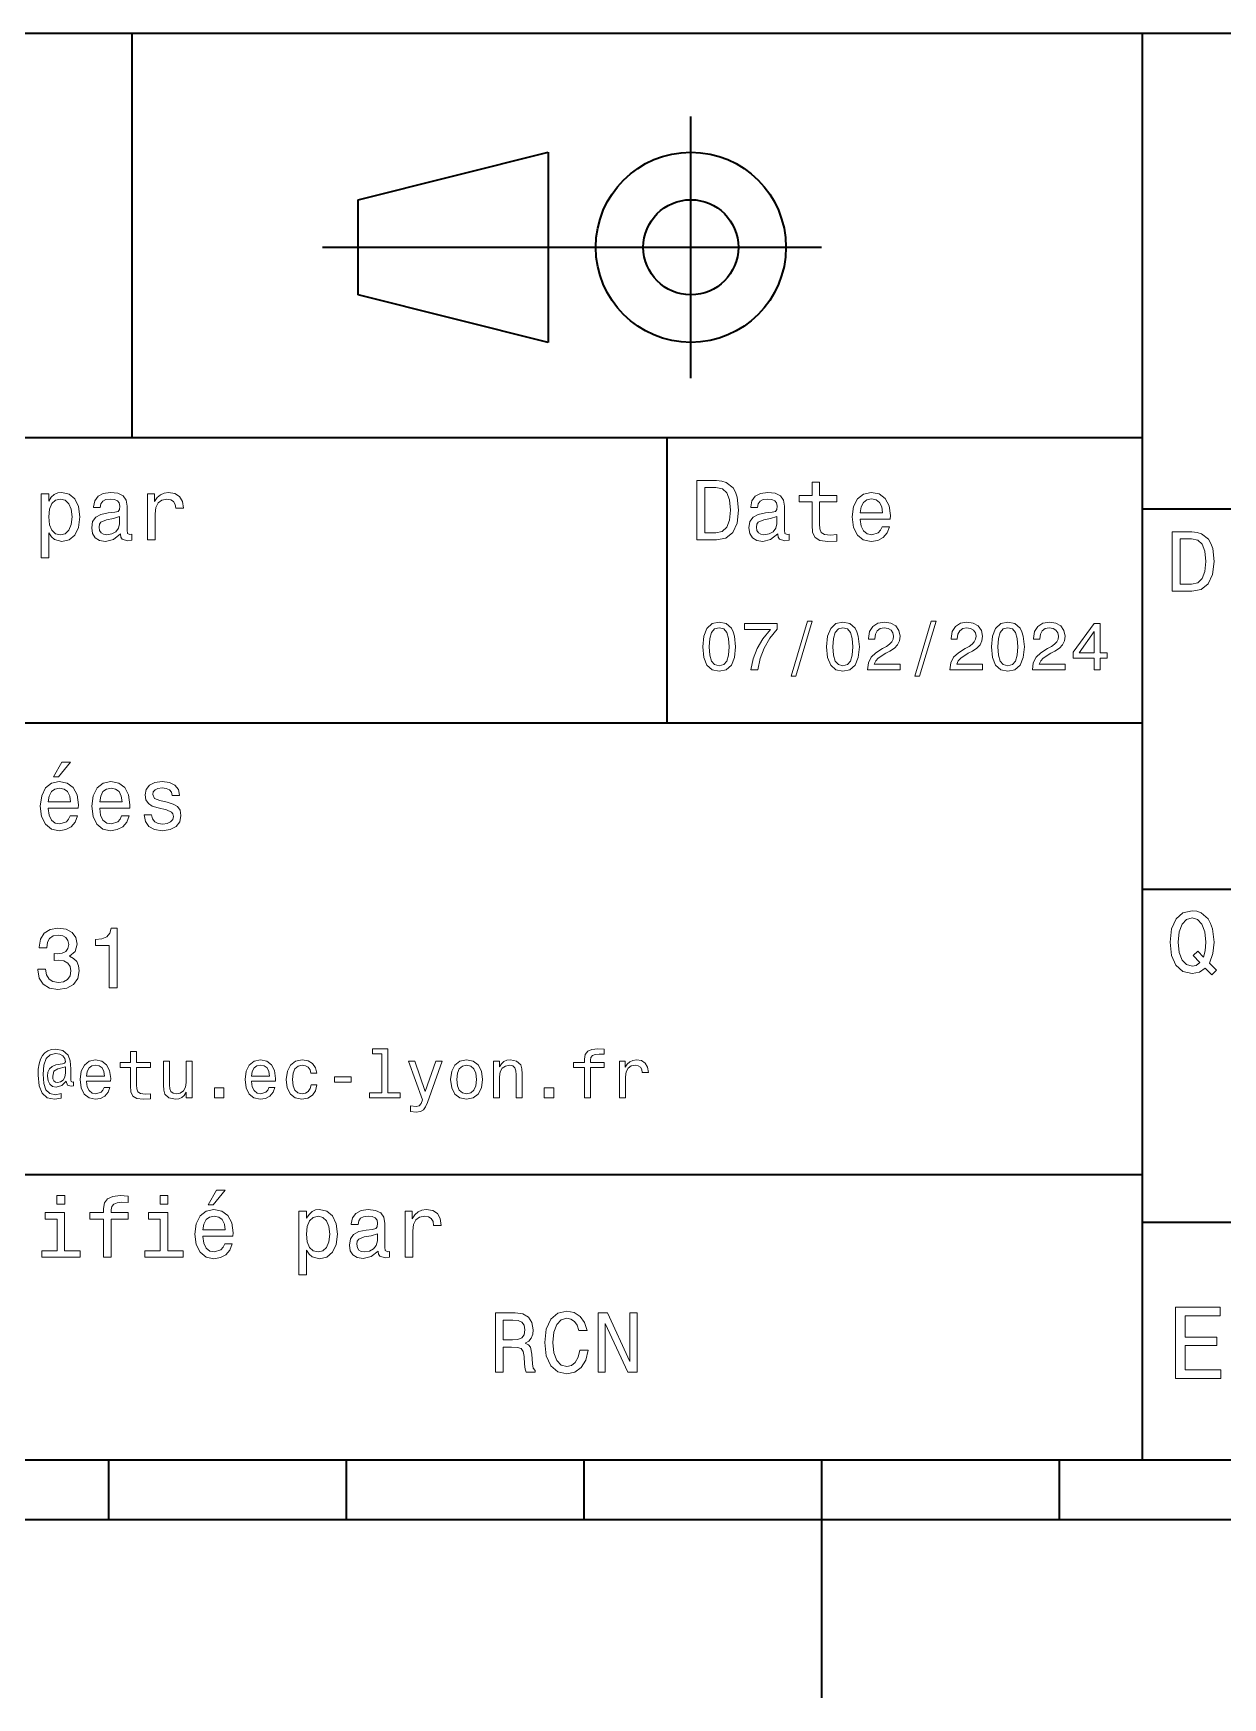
# Model space of a CAD drawing. Extents: x 0 to 297, y 0 to 210.
# Drawn here: x 115.3 to 165.4, y 0 to 70 of the extents above; entities that cross this region are included whole.
import ezdxf

# ---------------------------------------------------------------- set-up
doc = ezdxf.new("R2010")
doc.units = 0

msp = doc.modelspace()

# ---------------------------------------------------------------- linework, layer by layer
at = {"color": 7, "lineweight": 35}
for p, q in [((97, 70), (287, 70)), ((162, 10), (162, 70)), ((127.5, 61), (148.5, 61)), ((97, 53), (162, 53)), ((162, 50), (287, 50)), ((97, 41), (162, 41)), ((162, 34), (287, 34)), ((97, 22), (162, 22)), ((162, 20), (287, 20)), ((10, 10), (287, 10)), ((97, 10), (287, 10)), ((98.5, 7.5), (198.5, 7.5))]:
    msp.add_line(p, q, dxfattribs=at)
at = {"color": 7, "lineweight": 35, "ltscale": 0.425}
msp.add_line((119.5, 53), (119.5, 70), dxfattribs=at)
at = {"color": 7, "lineweight": 35, "ltscale": 0.275}
msp.add_line((143, 55.5), (143, 66.5), dxfattribs=at)
at = {"color": 7, "lineweight": 35, "ltscale": 0.206155}
for p, q in [((129, 63), (137, 65)), ((137, 57), (129, 59))]:
    msp.add_line(p, q, dxfattribs=at)
at = {"color": 7, "lineweight": 35, "ltscale": 0.2}
msp.add_line((137, 65), (137, 57), dxfattribs=at)
at = {"color": 7, "lineweight": 35, "ltscale": 0.1}
msp.add_line((129, 59), (129, 63), dxfattribs=at)
at = {"color": 7, "lineweight": 35, "ltscale": 0.3}
msp.add_line((142, 41), (142, 53), dxfattribs=at)
at = {"color": 7, "lineweight": 35, "ltscale": 0.0625}
for p, q in [((118.5, 10), (118.5, 7.5)), ((128.5, 10), (128.5, 7.5)), ((138.5, 10), (138.5, 7.5)), ((158.5, 10), (158.5, 7.5))]:
    msp.add_line(p, q, dxfattribs=at)
at = {"color": 7, "lineweight": 35, "ltscale": 0.25}
msp.add_line((148.5, 10), (148.5, 0), dxfattribs=at)
at = {"color": 7, "lineweight": 13}
for points in [[(144.080688, 51.190563), (143.248566, 51.190563), (143.248566, 48.690563), (144.080688, 48.690563), (144.473343, 48.769814), (144.765137, 49.011169), (144.945251, 49.40382), (145.010086, 49.940563), (144.952454, 50.488113), (144.880402, 50.70425), (144.779541, 50.877163), (144.487747, 51.111313), (144.296829, 51.168949)], [(148.100861, 50.289986), (148.100861, 49.320965), (148.122482, 49.007565), (148.223343, 48.791428), (148.425079, 48.665348), (148.767288, 48.62212), (149.141937, 48.640129), (149.141937, 48.913906), (148.868149, 48.892292), (148.619598, 48.921112), (148.486313, 49.011169), (148.42868, 49.162464), (148.417862, 49.375), (148.417862, 50.289986), (149.141937, 50.289986), (149.141937, 50.560158), (148.417862, 50.560158), (148.417862, 51.125721), (148.100861, 51.125721), (148.100861, 50.560158), (147.553314, 50.560158), (147.553314, 50.289986)], [(115.986313, 50.326012), (115.986313, 50.625), (115.669312, 50.625), (115.669312, 47.941284), (115.986313, 47.941284), (115.986313, 48.98595), (116.097984, 48.816643), (116.22406, 48.704971), (116.541069, 48.62212), (116.843658, 48.690563), (117.081413, 48.895893), (117.236313, 49.2201), (117.293945, 49.659584), (117.236313, 50.095463), (117.081413, 50.41967), (116.843658, 50.621399), (116.541069, 50.693443), (116.368156, 50.671829), (116.220459, 50.603386), (116.094383, 50.488113)], [(116.48703, 48.9067), (116.274498, 48.953533), (116.119598, 49.097622), (116.022339, 49.331772), (115.989914, 49.659584), (116.022339, 49.983791), (116.119598, 50.217941), (116.274498, 50.358429), (116.48703, 50.408863), (116.681557, 50.358429), (116.836456, 50.21434), (116.933716, 49.98019), (116.969742, 49.659584), (116.933716, 49.335377), (116.836456, 49.097622), (116.681557, 48.953533)], [(119.005043, 48.942726), (119.005043, 48.931919), (119.023056, 48.809441), (119.077087, 48.722984), (119.304031, 48.654541), (119.480545, 48.683357), (119.480545, 48.928314), (119.4049, 48.917507), (119.304031, 48.96434), (119.286026, 49.108429), (119.286026, 50.109871), (119.242798, 50.365635), (119.116714, 50.54575), (118.896973, 50.65382), (118.587173, 50.693443), (118.284584, 50.650219), (118.061241, 50.52774), (117.920746, 50.336815), (117.873917, 50.084656), (117.873917, 50.063042), (118.158501, 50.063042), (118.183716, 50.21434), (118.26297, 50.322407), (118.392654, 50.387249), (118.57637, 50.412464), (118.752884, 50.394455), (118.878967, 50.34042), (118.954613, 50.246758), (118.979828, 50.117077), (118.965416, 49.965778), (118.907784, 49.890129), (118.763687, 49.854107), (118.493515, 49.825291), (118.183716, 49.760448), (117.963974, 49.645176), (117.834297, 49.465057), (117.79467, 49.19849), (117.830688, 48.960735), (117.942368, 48.784222), (118.122482, 48.67255), (118.37104, 48.632927), (118.706055, 48.708576)], [(120.143372, 48.690563), (120.460373, 48.690563), (120.460373, 49.796471), (120.492798, 50.063042), (120.590057, 50.253963), (120.748558, 50.369236), (120.961098, 50.408863), (121.119598, 50.383648), (121.238472, 50.3116), (121.310516, 50.189121), (121.335739, 50.023415), (121.656342, 50.023415), (121.613113, 50.315205), (121.49424, 50.524136), (121.296112, 50.650219), (121.02594, 50.693443), (120.842224, 50.664627), (120.683716, 50.592579), (120.543228, 50.4701), (120.431557, 50.304398), (120.431557, 50.625), (120.143372, 50.625)], [(144.055481, 50.891571), (144.329254, 50.837536), (144.516571, 50.671829), (144.628235, 50.376442), (144.664261, 49.940563), (144.624634, 49.519093), (144.51297, 49.223705), (144.322052, 49.047192), (144.055481, 48.989555), (143.583572, 48.989555), (143.583572, 50.891571)], [(146.656342, 48.942726), (146.656342, 48.931919), (146.674347, 48.809441), (146.728394, 48.722984), (146.955338, 48.654541), (147.131851, 48.683357), (147.131851, 48.928314), (147.056198, 48.917507), (146.955338, 48.96434), (146.937317, 49.108429), (146.937317, 50.109871), (146.894089, 50.365635), (146.768005, 50.54575), (146.548264, 50.65382), (146.23848, 50.693443), (145.935883, 50.650219), (145.71254, 50.52774), (145.572052, 50.336815), (145.525223, 50.084656), (145.525223, 50.063042), (145.809799, 50.063042), (145.835022, 50.21434), (145.914261, 50.322407), (146.043945, 50.387249), (146.227661, 50.412464), (146.404175, 50.394455), (146.530258, 50.34042), (146.605911, 50.246758), (146.631119, 50.117077), (146.616714, 49.965778), (146.559082, 49.890129), (146.414978, 49.854107), (146.144806, 49.825291), (145.835022, 49.760448), (145.61528, 49.645176), (145.485596, 49.465057), (145.445969, 49.19849), (145.481995, 48.960735), (145.593658, 48.784222), (145.773773, 48.67255), (146.022339, 48.632927), (146.357346, 48.708576)], [(150.121765, 49.565922), (151.389771, 49.565922), (151.393372, 49.713619), (151.335739, 50.127884), (151.177231, 50.437683), (150.925079, 50.625), (150.590057, 50.693443), (150.262253, 50.621399), (150.010086, 50.41967), (149.847977, 50.091862), (149.790344, 49.659584), (149.844376, 49.216499), (150.006485, 48.892292), (150.255051, 48.690563), (150.579254, 48.62212), (150.860229, 48.668949), (151.090775, 48.791428), (151.260086, 48.98595), (151.357346, 49.245319), (151.043945, 49.245319), (150.979111, 49.101227), (150.885452, 48.993156), (150.618881, 48.9067), (150.413544, 48.946327), (150.258652, 49.072407), (150.157776, 49.27774), (150.121765, 49.555115)], [(150.121765, 49.832493), (150.161377, 50.081055), (150.258652, 50.264771), (150.406342, 50.376442), (150.600861, 50.416069), (150.791794, 50.376442), (150.939484, 50.264771), (151.029541, 50.081055), (151.061966, 49.832493)], [(118.969025, 49.367798), (118.925797, 49.180477), (118.810516, 49.036385), (118.637611, 48.942726), (118.425072, 48.910305), (118.288185, 48.928314), (118.190926, 48.98595), (118.129684, 49.086815), (118.111671, 49.227306), (118.126083, 49.353386), (118.183716, 49.443443), (118.414268, 49.544312), (118.706055, 49.587536), (118.969025, 49.673992)], [(146.620316, 49.367798), (146.577087, 49.180477), (146.461823, 49.036385), (146.28891, 48.942726), (146.07637, 48.910305), (145.939484, 48.928314), (145.842224, 48.98595), (145.780975, 49.086815), (145.76297, 49.227306), (145.777374, 49.353386), (145.835022, 49.443443), (146.065567, 49.544312), (146.357346, 49.587536), (146.620316, 49.673992)], [(164.080688, 49.030979), (163.248566, 49.030979), (163.248566, 46.530979), (164.080688, 46.530979), (164.473343, 46.610229), (164.765137, 46.851585), (164.945251, 47.244236), (165.010086, 47.780979), (164.952454, 48.328529), (164.880402, 48.544666), (164.779541, 48.717579), (164.487747, 48.951729), (164.296829, 49.009365)], [(164.055481, 48.731987), (164.329254, 48.677952), (164.516571, 48.512245), (164.628235, 48.216858), (164.664261, 47.780979), (164.624634, 47.359509), (164.51297, 47.064121), (164.322052, 46.887608), (164.055481, 46.829971), (163.583572, 46.829971), (163.583572, 48.731987)], [(143.498566, 44.201729), (143.541794, 43.749279), (143.677231, 43.426514), (143.893372, 43.230549), (144.193085, 43.167149), (144.489914, 43.230549), (144.706055, 43.426514), (144.838623, 43.749279), (144.884735, 44.201729), (144.838623, 44.651299), (144.783859, 44.829971), (144.706055, 44.976948), (144.489914, 45.172913), (144.193085, 45.239193), (143.893372, 45.172913), (143.677231, 44.974064), (143.541794, 44.651299)], [(143.775223, 44.201729), (143.798279, 44.550434), (143.870316, 44.801155), (144, 44.948128), (144.193085, 45), (144.383286, 44.948128), (144.51297, 44.801155), (144.585022, 44.550434), (144.608078, 44.201729), (144.585022, 43.850143), (144.51297, 43.599426), (144.383286, 43.45245), (144.193085, 43.403458), (144, 43.45245), (143.870316, 43.599426), (143.798279, 43.850143)], [(145.52739, 43.224785), (145.818451, 43.224785), (145.913544, 43.700291), (146.080704, 44.144093), (146.317001, 44.556198), (146.625366, 44.942364), (146.625366, 45.181557), (145.253601, 45.181557), (145.253601, 44.919308), (146.348709, 44.919308), (146.031708, 44.530262), (145.792511, 44.12392), (145.625366, 43.691643)], [(147.213257, 42.956772), (147.412109, 42.956772), (148.109512, 45.279541), (147.907791, 45.279541)], [(148.703171, 44.201729), (148.746399, 43.749279), (148.881851, 43.426514), (149.097992, 43.230549), (149.397705, 43.167149), (149.694534, 43.230549), (149.910675, 43.426514), (150.043228, 43.749279), (150.08934, 44.201729), (150.043228, 44.651299), (149.98848, 44.829971), (149.910675, 44.976948), (149.694534, 45.172913), (149.397705, 45.239193), (149.097992, 45.172913), (148.881851, 44.974064), (148.746399, 44.651299)], [(148.979828, 44.201729), (149.002884, 44.550434), (149.074936, 44.801155), (149.20462, 44.948128), (149.397705, 45), (149.587906, 44.948128), (149.71759, 44.801155), (149.789627, 44.550434), (149.812683, 44.201729), (149.789627, 43.850143), (149.71759, 43.599426), (149.587906, 43.45245), (149.397705, 43.403458), (149.20462, 43.45245), (149.074936, 43.599426), (149.002884, 43.850143)], [(150.429398, 43.224785), (151.804047, 43.224785), (151.804047, 43.472622), (150.71759, 43.472622), (150.778107, 43.60807), (150.881851, 43.720463), (151.201736, 43.925072), (151.371765, 44.011528), (151.561966, 44.135448), (151.697418, 44.279541), (151.775223, 44.44957), (151.804047, 44.642651), (151.755051, 44.884727), (151.619598, 45.074928), (151.412109, 45.195965), (151.144104, 45.239193), (150.867447, 45.190201), (150.657059, 45.054756), (150.521622, 44.838619), (150.47551, 44.553314), (150.47551, 44.51297), (150.737762, 44.51297), (150.737762, 44.536022), (150.763687, 44.731991), (150.841507, 44.876083), (150.965424, 44.9683), (151.129684, 45), (151.296829, 44.971184), (151.420746, 44.899136), (151.50145, 44.786743), (151.530258, 44.645535), (151.510086, 44.51297), (151.455338, 44.400578), (151.363113, 44.302593), (151.236313, 44.216141), (151.066284, 44.12392), (150.783859, 43.945248), (150.585022, 43.755043), (150.466858, 43.524498), (150.429398, 43.233429)], [(152.417877, 42.956772), (152.616714, 42.956772), (153.314133, 45.279541), (153.112396, 45.279541)], [(153.899139, 43.224785), (155.273773, 43.224785), (155.273773, 43.472622), (154.187317, 43.472622), (154.247849, 43.60807), (154.351593, 43.720463), (154.671478, 43.925072), (154.841507, 44.011528), (155.031708, 44.135448), (155.167145, 44.279541), (155.244965, 44.44957), (155.273773, 44.642651), (155.224792, 44.884727), (155.08934, 45.074928), (154.881851, 45.195965), (154.613831, 45.239193), (154.337173, 45.190201), (154.126801, 45.054756), (153.991364, 44.838619), (153.945251, 44.553314), (153.945251, 44.51297), (154.207504, 44.51297), (154.207504, 44.536022), (154.233429, 44.731991), (154.311249, 44.876083), (154.435165, 44.9683), (154.599426, 45), (154.766571, 44.971184), (154.890488, 44.899136), (154.971191, 44.786743), (155, 44.645535), (154.979828, 44.51297), (154.925079, 44.400578), (154.832855, 44.302593), (154.706055, 44.216141), (154.536026, 44.12392), (154.253601, 43.945248), (154.054764, 43.755043), (153.9366, 43.524498), (153.899139, 43.233429)], [(155.642654, 44.201729), (155.685883, 43.749279), (155.821335, 43.426514), (156.037476, 43.230549), (156.337173, 43.167149), (156.634003, 43.230549), (156.850143, 43.426514), (156.982712, 43.749279), (157.028824, 44.201729), (156.982712, 44.651299), (156.927963, 44.829971), (156.850143, 44.976948), (156.634003, 45.172913), (156.337173, 45.239193), (156.037476, 45.172913), (155.821335, 44.974064), (155.685883, 44.651299)], [(155.919312, 44.201729), (155.942368, 44.550434), (156.01442, 44.801155), (156.144104, 44.948128), (156.337173, 45), (156.527374, 44.948128), (156.657059, 44.801155), (156.729111, 44.550434), (156.752167, 44.201729), (156.729111, 43.850143), (156.657059, 43.599426), (156.527374, 43.45245), (156.337173, 43.403458), (156.144104, 43.45245), (156.01442, 43.599426), (155.942368, 43.850143)], [(157.368881, 43.224785), (158.743515, 43.224785), (158.743515, 43.472622), (157.657059, 43.472622), (157.71759, 43.60807), (157.821335, 43.720463), (158.14122, 43.925072), (158.311249, 44.011528), (158.50145, 44.135448), (158.636887, 44.279541), (158.714706, 44.44957), (158.743515, 44.642651), (158.694534, 44.884727), (158.559082, 45.074928), (158.351593, 45.195965), (158.083572, 45.239193), (157.806915, 45.190201), (157.596542, 45.054756), (157.461105, 44.838619), (157.414993, 44.553314), (157.414993, 44.51297), (157.677231, 44.51297), (157.677231, 44.536022), (157.703171, 44.731991), (157.780991, 44.876083), (157.904907, 44.9683), (158.069168, 45), (158.236313, 44.971184), (158.360229, 44.899136), (158.440918, 44.786743), (158.469742, 44.645535), (158.44957, 44.51297), (158.394821, 44.400578), (158.302597, 44.302593), (158.175797, 44.216141), (158.005768, 44.12392), (157.723343, 43.945248), (157.524506, 43.755043), (157.406342, 43.524498), (157.368881, 43.233429)], [(159.965424, 43.224785), (160.224792, 43.224785), (160.224792, 43.720463), (160.510086, 43.720463), (160.510086, 43.951008), (160.224792, 43.951008), (160.224792, 45.181557), (159.96254, 45.181557), (159.086456, 43.974064), (159.086456, 43.720463), (159.965424, 43.720463)], [(159.328537, 43.951008), (159.965424, 44.847263), (159.965424, 43.951008)], [(116.184441, 38.728386), (116.396973, 38.728386), (116.897697, 39.340778), (116.54467, 39.340778)], [(115.964699, 37.406338), (117.232712, 37.406338), (117.236313, 37.554035), (117.178673, 37.9683), (117.020172, 38.278099), (116.768013, 38.465416), (116.432999, 38.533859), (116.105186, 38.461815), (115.853027, 38.260086), (115.690918, 37.932278), (115.633286, 37.5), (115.687317, 37.056915), (115.849426, 36.732708), (116.097984, 36.530979), (116.422188, 36.462536), (116.703171, 36.509365), (116.933716, 36.631844), (117.103027, 36.826366), (117.200287, 37.085735), (116.886887, 37.085735), (116.822044, 36.941643), (116.728386, 36.833572), (116.461815, 36.747116), (116.256485, 36.786743), (116.101585, 36.912823), (116.000717, 37.118156), (115.964699, 37.395531)], [(118.133286, 37.406338), (119.401299, 37.406338), (119.4049, 37.554035), (119.34726, 37.9683), (119.188766, 38.278099), (118.9366, 38.465416), (118.601585, 38.533859), (118.273773, 38.461815), (118.021614, 38.260086), (117.859512, 37.932278), (117.801872, 37.5), (117.855911, 37.056915), (118.018013, 36.732708), (118.266571, 36.530979), (118.590775, 36.462536), (118.871758, 36.509365), (119.10231, 36.631844), (119.271614, 36.826366), (119.368881, 37.085735), (119.055481, 37.085735), (118.990631, 36.941643), (118.896973, 36.833572), (118.630402, 36.747116), (118.425072, 36.786743), (118.270172, 36.912823), (118.169312, 37.118156), (118.133286, 37.395531)], [(120.971901, 37.658501), (120.66571, 37.730545), (120.438766, 37.8134), (120.363113, 37.982708), (120.384727, 38.101585), (120.460373, 38.188038), (120.582855, 38.242073), (120.759369, 38.263687), (120.92868, 38.242073), (121.061966, 38.177231), (121.148415, 38.079971), (121.184441, 37.950287), (121.49424, 37.950287), (121.49424, 37.957493), (121.440201, 38.191643), (121.292511, 38.375359), (121.061966, 38.490635), (120.759369, 38.533859), (120.453171, 38.490635), (120.229828, 38.371758), (120.08934, 38.195244), (120.046112, 37.971901), (120.078529, 37.755764), (120.179398, 37.604465), (120.3451, 37.496399), (120.586456, 37.42075), (120.939484, 37.334293), (121.155624, 37.244236), (121.213257, 37.172188), (121.234871, 37.064121), (121.202454, 36.930836), (121.115997, 36.829971), (120.97551, 36.765129), (120.788185, 36.743515), (120.590057, 36.765129), (120.445969, 36.840778), (120.348709, 36.963257), (120.309082, 37.132565), (120.002884, 37.132565), (120.053314, 36.844379), (120.201012, 36.635445), (120.435158, 36.509365), (120.759369, 36.462536), (121.097984, 36.509365), (121.346542, 36.635445), (121.497841, 36.837173), (121.551872, 37.100143), (121.512253, 37.327087), (121.400574, 37.481987), (121.216858, 37.582851)], [(115.964699, 37.672909), (116.004318, 37.921471), (116.101585, 38.105186), (116.249283, 38.216858), (116.443802, 38.256485), (116.634727, 38.216858), (116.782425, 38.105186), (116.872482, 37.921471), (116.9049, 37.672909)], [(118.133286, 37.672909), (118.172913, 37.921471), (118.270172, 38.105186), (118.41787, 38.216858), (118.612396, 38.256485), (118.803314, 38.216858), (118.951012, 38.105186), (119.041069, 37.921471), (119.073486, 37.672909)], [(164.642654, 30.685879), (164.916428, 30.401297), (165.107346, 30.592218), (164.811966, 30.894812), (164.963257, 31.305475), (165.010086, 31.780979), (164.941635, 32.339336), (164.862396, 32.56628), (164.757919, 32.753601), (164.46254, 33.009365), (164.282425, 33.074207), (164.08429, 33.099422), (163.702454, 33.009365), (163.41066, 32.757202), (163.223343, 32.342937), (163.158508, 31.780979), (163.223343, 31.219019), (163.407059, 30.804754), (163.698853, 30.54899), (164.08429, 30.462536), (164.39769, 30.520172)], [(115.525215, 30.635447), (115.525215, 30.610229), (115.582855, 30.264408), (115.752159, 30.005043), (116.01873, 29.839336), (116.371758, 29.778097), (116.746399, 29.839336), (117.027374, 29.997837), (117.207489, 30.25), (117.272339, 30.574207), (117.243515, 30.786743), (117.164261, 30.959654), (117.034584, 31.092939), (116.861671, 31.190201), (117.095825, 31.384726), (117.178673, 31.694523), (117.124641, 31.975504), (116.969742, 32.188038), (116.717575, 32.321323), (116.371758, 32.368156), (116.047546, 32.310516), (115.798996, 32.152016), (115.636887, 31.899855), (115.582855, 31.56484), (115.582855, 31.539625), (115.903458, 31.539625), (115.932281, 31.770172), (116.02594, 31.935879), (116.177231, 32.036743), (116.389771, 32.072765), (116.577087, 32.043949), (116.713974, 31.9683), (116.796829, 31.845821), (116.829254, 31.680115), (116.796829, 31.503601), (116.710373, 31.384726), (116.559082, 31.312679), (116.353745, 31.291065), (116.213257, 31.294668), (116.213257, 31.010086), (116.389771, 31.01729), (116.616714, 30.984869), (116.786026, 30.898415), (116.886887, 30.757925), (116.922913, 30.574207), (116.883286, 30.365273), (116.778816, 30.210375), (116.613113, 30.113111), (116.393372, 30.08069), (116.166428, 30.116714), (116.000717, 30.224783), (115.896255, 30.397694), (115.856628, 30.635447)], [(118.536743, 29.850143), (118.864555, 29.850143), (118.864555, 32.368156), (118.619598, 32.368156), (118.554756, 32.148415), (118.425072, 32.000721), (118.226944, 31.914265), (117.953171, 31.885447), (117.953171, 31.629683), (118.536743, 31.629683)], [(164.41571, 30.916426), (164.260803, 30.801151), (164.08429, 30.765129), (163.850143, 30.829971), (163.666428, 31.024494), (163.543945, 31.341497), (163.504318, 31.780979), (163.543945, 32.216858), (163.662827, 32.537464), (163.846542, 32.731987), (164.08429, 32.80043), (164.318451, 32.731987), (164.502167, 32.533859), (164.621033, 32.213257), (164.664261, 31.780979), (164.631851, 31.40634), (164.5634, 31.150576), (164.329254, 31.395533), (164.13472, 31.211815)], [(117.034576, 25.734871), (117.034576, 25.902018), (116.988472, 25.893373), (116.933716, 25.913546), (116.916428, 25.974064), (116.916428, 26.446688), (116.893372, 26.780981), (116.801147, 27.02882), (116.585014, 27.213257), (116.282417, 27.279539), (116.106628, 27.262249), (115.956772, 27.210375), (115.827087, 27.12392), (115.723343, 27.002882), (115.642647, 26.850145), (115.585014, 26.662825), (115.55043, 26.438042), (115.538902, 26.184439), (115.579247, 25.737753), (115.708931, 25.42075), (115.925072, 25.230549), (116.233429, 25.170031), (116.515846, 25.216139), (116.515846, 25.406342), (116.268005, 25.360231), (116.028816, 25.409224), (115.870316, 25.567724), (115.783859, 25.835735), (115.757919, 26.224785), (115.786743, 26.605188), (115.88472, 26.876081), (116.043228, 27.040346), (116.273773, 27.095102), (116.44957, 27.063402), (116.579247, 26.988474), (116.659943, 26.876081), (116.688759, 26.746399), (116.657059, 26.682999), (116.570602, 26.654179), (116.288185, 26.610952), (116.132561, 26.547552), (116.020172, 26.449568), (115.953888, 26.314121), (115.933716, 26.135448), (115.959656, 25.942364), (116.0317, 25.798271), (116.149857, 25.708935), (116.305473, 25.680117), (116.533142, 25.740635), (116.726227, 25.930836), (116.726227, 25.913546), (116.772331, 25.760807), (116.930832, 25.714699)], [(117.57637, 25.925074), (118.590775, 25.925074), (118.593658, 26.043228), (118.547546, 26.374641), (118.420746, 26.622478), (118.219017, 26.772335), (117.951004, 26.827091), (117.688759, 26.769453), (117.48703, 26.60807), (117.357346, 26.345821), (117.311234, 26), (117.354462, 25.645535), (117.484146, 25.386168), (117.682999, 25.224785), (117.94236, 25.170031), (118.167145, 25.207495), (118.351585, 25.305477), (118.48703, 25.461096), (118.564842, 25.668589), (118.314117, 25.668589), (118.262245, 25.553314), (118.187317, 25.46686), (117.97406, 25.397696), (117.809799, 25.429396), (117.685883, 25.53026), (117.605186, 25.694525), (117.57637, 25.916428)], [(117.57637, 26.138329), (117.60807, 26.337177), (117.685883, 26.48415), (117.804031, 26.573488), (117.959656, 26.605188), (118.112389, 26.573488), (118.230545, 26.48415), (118.302597, 26.337177), (118.328529, 26.138329)], [(119.429398, 26.504324), (119.429398, 25.729107), (119.446686, 25.478388), (119.527374, 25.305477), (119.688759, 25.204613), (119.96254, 25.170031), (120.262245, 25.184439), (120.262245, 25.40346), (120.043228, 25.386168), (119.844376, 25.409224), (119.737747, 25.48127), (119.691643, 25.602306), (119.682999, 25.772335), (119.682999, 26.504324), (120.262245, 26.504324), (120.262245, 26.720463), (119.682999, 26.720463), (119.682999, 27.172913), (119.429398, 27.172913), (119.429398, 26.720463), (118.991356, 26.720463), (118.991356, 26.504324)], [(122.017288, 26.772335), (121.763687, 26.772335), (121.763687, 25.878963), (121.734871, 25.671471), (121.651299, 25.521614), (121.521614, 25.429396), (121.351585, 25.400578), (121.216141, 25.423632), (121.129684, 25.492796), (121.080688, 25.610952), (121.069168, 25.778099), (121.069168, 26.772335), (120.815559, 26.772335), (120.815559, 25.755045), (120.824203, 25.550434), (120.878967, 25.380404), (121.046112, 25.224785), (121.314117, 25.170031), (121.458214, 25.190203), (121.58213, 25.242075), (121.688759, 25.331413), (121.775215, 25.461096), (121.775215, 25.224785), (122.017288, 25.224785)], [(124.515854, 25.925074), (125.530258, 25.925074), (125.533142, 26.043228), (125.48703, 26.374641), (125.360229, 26.622478), (125.158501, 26.772335), (124.890488, 26.827091), (124.628242, 26.769453), (124.426514, 26.60807), (124.296829, 26.345821), (124.250717, 26), (124.293945, 25.645535), (124.42363, 25.386168), (124.622482, 25.224785), (124.881844, 25.170031), (125.106628, 25.207495), (125.291069, 25.305477), (125.426514, 25.461096), (125.504326, 25.668589), (125.253601, 25.668589), (125.201729, 25.553314), (125.126801, 25.46686), (124.913544, 25.397696), (124.749283, 25.429396), (124.625366, 25.53026), (124.54467, 25.694525), (124.515854, 25.916428)], [(124.515854, 26.138329), (124.547554, 26.337177), (124.625366, 26.48415), (124.743515, 26.573488), (124.899139, 26.605188), (125.051872, 26.573488), (125.170029, 26.48415), (125.242081, 26.337177), (125.268013, 26.138329)], [(127.014412, 26.259367), (127.265129, 26.259367), (127.213257, 26.489914), (127.08934, 26.671471), (126.896255, 26.783863), (126.645538, 26.827091), (126.368881, 26.769453), (126.158501, 26.60807), (126.02594, 26.345821), (125.979828, 25.994238), (126.023056, 25.645535), (126.15274, 25.386168), (126.357353, 25.224785), (126.636887, 25.170031), (126.884727, 25.213257), (127.077812, 25.334295), (127.210373, 25.524496), (127.268013, 25.778099), (127.02594, 25.778099), (126.982712, 25.616716), (126.902023, 25.495678), (126.786743, 25.42075), (126.645538, 25.397696), (126.469742, 25.43516), (126.342941, 25.550434), (126.265129, 25.737753), (126.239197, 26.002882), (126.265129, 26.262249), (126.345825, 26.449568), (126.47551, 26.564842), (126.645538, 26.605188), (126.795395, 26.579252), (126.907784, 26.51297), (126.982712, 26.40346)], [(130.002884, 27.080692), (130.002884, 25.438042), (129.481277, 25.438042), (129.481277, 25.224785), (130.775223, 25.224785), (130.775223, 25.438042), (130.256485, 25.438042), (130.256485, 27.293949), (129.605194, 27.293949), (129.605194, 27.080692)], [(132.273773, 26.772335), (131.829971, 25.49856), (131.394821, 26.772335), (131.118164, 26.772335), (131.706055, 25.13833), (131.654175, 24.994238), (131.573486, 24.896255), (131.438049, 24.864553), (131.20462, 24.893373), (131.20462, 24.648417), (131.44957, 24.62536), (131.625366, 24.648417), (131.749283, 24.720463), (131.838623, 24.844381), (131.916428, 25.025938), (132.544678, 26.772335)], [(132.893372, 25.99712), (132.939484, 25.645535), (133.072052, 25.386168), (133.282425, 25.224785), (133.56485, 25.170031), (133.844391, 25.224785), (134.054764, 25.383286), (134.187317, 25.642653), (134.236313, 25.99712), (134.187317, 26.348703), (134.054764, 26.610952), (133.844391, 26.769453), (133.56485, 26.827091), (133.282425, 26.769453), (133.072052, 26.60807), (132.939484, 26.348703)], [(133.15274, 26), (133.17868, 26.259367), (133.259369, 26.446688), (133.389053, 26.56196), (133.56485, 26.602306), (133.737762, 26.56196), (133.867432, 26.449568), (133.948135, 26.259367), (133.976944, 26), (133.948135, 25.737753), (133.867432, 25.547552), (133.737762, 25.432278), (133.56485, 25.394814), (133.389053, 25.432278), (133.259369, 25.547552), (133.17868, 25.737753)], [(134.703171, 25.224785), (134.956772, 25.224785), (134.956772, 26.118156), (134.982712, 26.322767), (135.066284, 26.472624), (135.195969, 26.564842), (135.368881, 26.599424), (135.507202, 26.570606), (135.593658, 26.492796), (135.636902, 26.363113), (135.651306, 26.190203), (135.651306, 25.224785), (135.904907, 25.224785), (135.904907, 26.242077), (135.893372, 26.446688), (135.841507, 26.616716), (135.671478, 26.772335), (135.406342, 26.827091), (135.259369, 26.806917), (135.135452, 26.752163), (135.028824, 26.659943), (134.945251, 26.536024), (134.945251, 26.772335), (134.703171, 26.772335)], [(138.524506, 26.504324), (138.524506, 25.224785), (138.778107, 25.224785), (138.778107, 26.504324), (139.354477, 26.504324), (139.354477, 26.720463), (138.778107, 26.720463), (138.778107, 26.815563), (138.798279, 26.930836), (138.864563, 27.008646), (138.976959, 27.054756), (139.138336, 27.072046), (139.354477, 27.06052), (139.354477, 27.279539), (139.080688, 27.293949), (138.832855, 27.268013), (138.659943, 27.190203), (138.556198, 27.054756), (138.524506, 26.861671), (138.524506, 26.720463), (138.060516, 26.720463), (138.060516, 26.504324)], [(140.002884, 25.224785), (140.2565, 25.224785), (140.2565, 26.10951), (140.282425, 26.322767), (140.360229, 26.475506), (140.48703, 26.567724), (140.657074, 26.599424), (140.783875, 26.579252), (140.878967, 26.521614), (140.936615, 26.423632), (140.956787, 26.291067), (141.213257, 26.291067), (141.17868, 26.524496), (141.083588, 26.691643), (140.925079, 26.792507), (140.708939, 26.827091), (140.561966, 26.804035), (140.435165, 26.746399), (140.322769, 26.648417), (140.233429, 26.515852), (140.233429, 26.772335), (140.002884, 26.772335)], [(116.700287, 26.279539), (116.671471, 26.100866), (116.599426, 25.974064), (116.489914, 25.896255), (116.360229, 25.873199), (116.270889, 25.887609), (116.207489, 25.939482), (116.167145, 26.025938), (116.155617, 26.146975), (116.204605, 26.345821), (116.371758, 26.449568), (116.700287, 26.53026)], [(128.011536, 25.884727), (128.708939, 25.884727), (128.708939, 26.112392), (128.011536, 26.112392)], [(122.956772, 25.224785), (123.354469, 25.224785), (123.354469, 25.654181), (122.956772, 25.654181)], [(136.835739, 25.224785), (137.233429, 25.224785), (137.233429, 25.654181), (136.835739, 25.654181)], [(116.667145, 21.117435), (116.33213, 21.117435), (116.33213, 20.757204), (116.667145, 20.757204)], [(118.295387, 20.130404), (118.295387, 18.530979), (118.612396, 18.530979), (118.612396, 20.130404), (119.332855, 20.130404), (119.332855, 20.400576), (118.612396, 20.400576), (118.612396, 20.519451), (118.637611, 20.663544), (118.720459, 20.760807), (118.860954, 20.818443), (119.062683, 20.840057), (119.332855, 20.825647), (119.332855, 21.099422), (118.990631, 21.117435), (118.680832, 21.085014), (118.464699, 20.987751), (118.335014, 20.818443), (118.295387, 20.577089), (118.295387, 20.400576), (117.715424, 20.400576), (117.715424, 20.130404)], [(121.004326, 21.117435), (120.669312, 21.117435), (120.669312, 20.757204), (121.004326, 20.757204)], [(122.690201, 20.728386), (122.90274, 20.728386), (123.403458, 21.340778), (123.05043, 21.340778)], [(116.656342, 18.79755), (116.656342, 20.400576), (115.842216, 20.400576), (115.842216, 20.130404), (116.33934, 20.130404), (116.33934, 18.79755), (115.690918, 18.79755), (115.690918, 18.530979), (117.311958, 18.530979), (117.311958, 18.79755)], [(120.993515, 18.79755), (120.993515, 20.400576), (120.179398, 20.400576), (120.179398, 20.130404), (120.676514, 20.130404), (120.676514, 18.79755), (120.028099, 18.79755), (120.028099, 18.530979), (121.649139, 18.530979), (121.649139, 18.79755)], [(122.470459, 19.40634), (123.73848, 19.40634), (123.742081, 19.554033), (123.684441, 19.9683), (123.52594, 20.278097), (123.273773, 20.465418), (122.938766, 20.533861), (122.610954, 20.461815), (122.358795, 20.260086), (122.196686, 19.932276), (122.139053, 19.5), (122.193085, 19.056915), (122.355194, 18.732708), (122.603745, 18.530979), (122.927956, 18.462536), (123.208939, 18.509365), (123.439484, 18.631844), (123.608795, 18.826368), (123.706055, 19.085733), (123.392654, 19.085733), (123.327812, 18.941643), (123.234154, 18.833572), (122.967583, 18.747118), (122.762253, 18.786743), (122.607353, 18.912823), (122.506485, 19.118155), (122.470459, 19.395533)], [(126.829254, 20.166426), (126.829254, 20.465418), (126.512253, 20.465418), (126.512253, 17.7817), (126.829254, 17.7817), (126.829254, 18.826368), (126.940926, 18.657061), (127.067009, 18.545389), (127.38401, 18.462536), (127.6866, 18.530979), (127.924355, 18.736311), (128.079254, 19.060518), (128.136887, 19.5), (128.079254, 19.935879), (127.924355, 20.260086), (127.6866, 20.461815), (127.38401, 20.533861), (127.211098, 20.512247), (127.0634, 20.443804), (126.937325, 20.328529)], [(129.847992, 18.78314), (129.847992, 18.772333), (129.865997, 18.649855), (129.920029, 18.5634), (130.146973, 18.494957), (130.323486, 18.523775), (130.323486, 18.768732), (130.247849, 18.757925), (130.146973, 18.804754), (130.128967, 18.948847), (130.128967, 19.950287), (130.085739, 20.206051), (129.959656, 20.386166), (129.739914, 20.494236), (129.430115, 20.533861), (129.127533, 20.490633), (128.904175, 20.368155), (128.763687, 20.177233), (128.716858, 19.925072), (128.716858, 19.903458), (129.00145, 19.903458), (129.026657, 20.054754), (129.105911, 20.162823), (129.235596, 20.227665), (129.419312, 20.252882), (129.595825, 20.234869), (129.721909, 20.180836), (129.797562, 20.087175), (129.822769, 19.957493), (129.808365, 19.806194), (129.750732, 19.730547), (129.606628, 19.694523), (129.336456, 19.665705), (129.026657, 19.600864), (128.806915, 19.48559), (128.677246, 19.305475), (128.637619, 19.038904), (128.67363, 18.801151), (128.785309, 18.62464), (128.965424, 18.512968), (129.213989, 18.473343), (129.548996, 18.54899)], [(130.986313, 18.530979), (131.303314, 18.530979), (131.303314, 19.636887), (131.335739, 19.903458), (131.432999, 20.094379), (131.591507, 20.209654), (131.804047, 20.249279), (131.96254, 20.224062), (132.081421, 20.152016), (132.153473, 20.029537), (132.17868, 19.863832), (132.499283, 19.863832), (132.456055, 20.155619), (132.337189, 20.364553), (132.139053, 20.490633), (131.868881, 20.533861), (131.685165, 20.505043), (131.526657, 20.432997), (131.386169, 20.310518), (131.274506, 20.144812), (131.274506, 20.465418), (130.986313, 20.465418)], [(122.470459, 19.672911), (122.510086, 19.921469), (122.607353, 20.105186), (122.755043, 20.216858), (122.94957, 20.256483), (123.140488, 20.216858), (123.288185, 20.105186), (123.378242, 19.921469), (123.410667, 19.672911)], [(127.329971, 18.747118), (127.117439, 18.793947), (126.96254, 18.93804), (126.86528, 19.17219), (126.832855, 19.5), (126.86528, 19.824207), (126.96254, 20.058357), (127.117439, 20.198847), (127.329971, 20.249279), (127.524498, 20.198847), (127.679398, 20.054754), (127.776657, 19.820604), (127.812683, 19.5), (127.776657, 19.175793), (127.679398, 18.93804), (127.524498, 18.793947)], [(129.811966, 19.208212), (129.768738, 19.020893), (129.653458, 18.876801), (129.48056, 18.78314), (129.268021, 18.750719), (129.131134, 18.768732), (129.033875, 18.826368), (128.972626, 18.927233), (128.95462, 19.067722), (128.969025, 19.193804), (129.026657, 19.283861), (129.257202, 19.384726), (129.548996, 19.427954), (129.811966, 19.514408)], [(134.775208, 13.690562), (135.110229, 13.690562), (135.110229, 14.746037), (135.452438, 14.746037), (135.704605, 14.73523), (135.863113, 14.684798), (135.94957, 14.565923), (135.98558, 14.353387), (136.003601, 14.029179), (136.025208, 13.816643), (136.068436, 13.690562), (136.446686, 13.690562), (136.446686, 13.759007), (136.363831, 13.859871), (136.335007, 14.047191), (136.309799, 14.450648), (136.24855, 14.74964), (136.165695, 14.8433), (136.036026, 14.911744), (136.180115, 15.001801), (136.280975, 15.127882), (136.34581, 15.286384), (136.367432, 15.477305), (136.317001, 15.7799), (136.172913, 16.006844), (135.93515, 16.143732), (135.610947, 16.190563), (134.775208, 16.190563)], [(138.330688, 14.619957), (138.258636, 14.317364), (138.139771, 14.101225), (137.97406, 13.967939), (137.779541, 13.924712), (137.54538, 13.989553), (137.361664, 14.184078), (137.239182, 14.501081), (137.19957, 14.940562), (137.239182, 15.376441), (137.358063, 15.697046), (137.541779, 15.891571), (137.779541, 15.960014), (137.952438, 15.923992), (138.100143, 15.823127), (138.215408, 15.661023), (138.294662, 15.43768), (138.636887, 15.43768), (138.528809, 15.7799), (138.341492, 16.039265), (138.085724, 16.201368), (137.779541, 16.259007), (137.39769, 16.168949), (137.105896, 15.916787), (136.918579, 15.502522), (136.853745, 14.940562), (136.918579, 14.378603), (137.105896, 13.964337), (137.39769, 13.708573), (137.779541, 13.622118), (138.114548, 13.690562), (138.38472, 13.881484), (138.575638, 14.194885), (138.676514, 14.619957)], [(139.094376, 13.690562), (139.393372, 13.690562), (139.393372, 15.740274), (140.351578, 13.690562), (140.73703, 13.690562), (140.73703, 16.190563), (140.434433, 16.190563), (140.434433, 14.14085), (139.48703, 16.190563), (139.094376, 16.190563)], [(163.393372, 13.428675), (165.295395, 13.428675), (165.295395, 13.791787), (163.791061, 13.791787), (163.791061, 14.807637), (165.131119, 14.807637), (165.131119, 15.166427), (163.791061, 15.166427), (163.791061, 16.065563), (165.260803, 16.065563), (165.260803, 16.428675), (163.393372, 16.428675)], [(135.517288, 15.884366), (135.73703, 15.862753), (135.891922, 15.794309), (135.989182, 15.668228), (136.021606, 15.470101), (135.98558, 15.261168), (135.888321, 15.135087), (135.722626, 15.070246), (135.495667, 15.052234), (135.110229, 15.052234), (135.110229, 15.884366)]]:
    msp.add_lwpolyline(points, close=True, dxfattribs=at)
at = {"color": 7, "lineweight": 35}
for radius in [4, 2]:
    msp.add_circle((143, 61), radius, dxfattribs=at)

doc.saveas('drawing.dxf')
